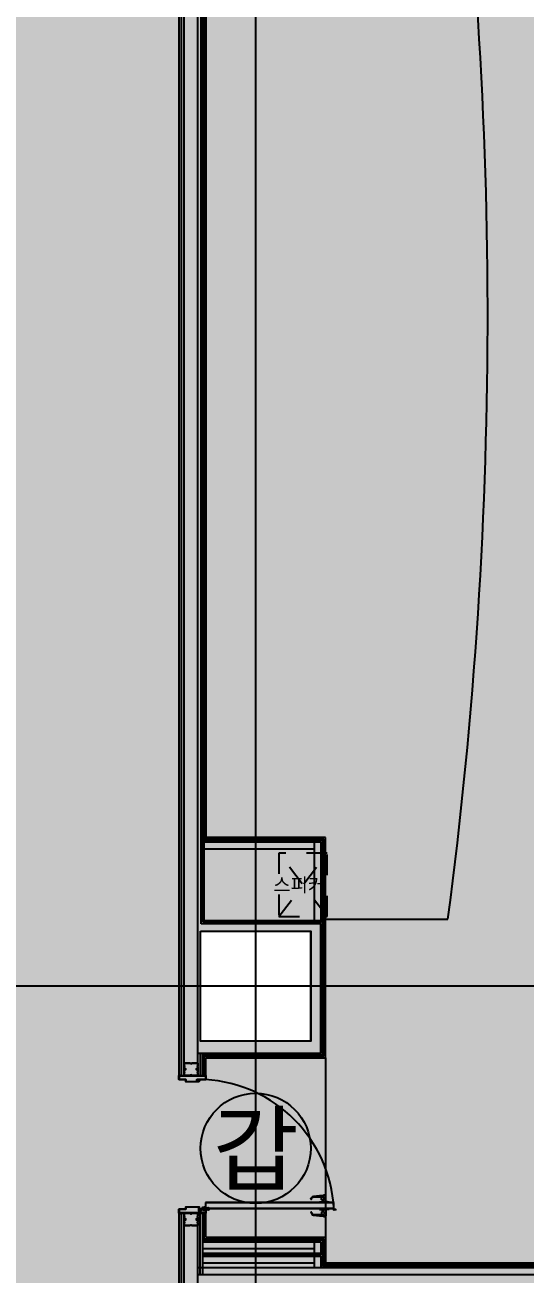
# Model space of a CAD drawing. Header units: metres. Extents: x 630750 to 860239, y 578133 to 726633.
# Drawn here: x 752827 to 756463, y 657212 to 666292 of the extents above; entities that cross this region are included whole.
import ezdxf
from ezdxf.enums import TextEntityAlignment as Align

# ---------------------------------------------------------------- set-up
doc = ezdxf.new("R2010")
doc.units = ezdxf.units.M
doc.header["$LTSCALE"] = 300
for name, pattern in [('3$0$업무시설_xr-base$0$CONTINOUS', [0]), ('HIDDEN', [2, 1, -1]), ('업무시설_xr-base$0$CONTINOUS', [0])]:
    doc.linetypes.add(name, pattern=pattern)
for name, color, linetype in [('5_LOCK', 6, 'Continuous'), ('6_HAT', 5, 'Continuous'), ('8_SECTION', 1, 'Continuous'), ('A-CEN-1', 1, 'Continuous'), ('A-CON', 2, 'Continuous'), ('A-WALL-CONC', 2, 'Continuous'), ('KUK-DOOR', 4, 'Continuous'), ('KUK-DOOR-FRAME', 4, 'Continuous'), ('KUK-DRYWALL', 4, 'Continuous'), ('KUK-F-LEVEL', 4, 'Continuous'), ('kuk-finish', 43, 'Continuous'), ('KUK-WALL-DRYWALL', 4, 'Continuous'), ('KUK-WALL-FIN 1', 30, 'Continuous'), ('KUK-WINDOW', 4, 'Continuous'), ('KUK-석고보드', 201, 'Continuous'), ('Text-갑', 7, 'Continuous')]:
    doc.layers.add(name, color=color, linetype=linetype)
doc.styles.add('TEXT(돋음)', font='')
doc.styles.add('맑은고딕', font='')
doc.styles.get('TEXT(돋음)').set_extended_font_data('Dotum')
doc.styles.get('맑은고딕').set_extended_font_data('Malgun Gothic')

# ---------------------------------------------------------------- blocks, each defined once
blk = doc.blocks.new('*X29')
at = {"color": 0}
for p, q in [((-18, 1.7), (-17.3, 2.4)), ((-17.5, 0.4), (-18, 0.9)), ((-18, 0.3), (-17.5, 0.8)), ((-17.5, 1.7), (-17.9, 2.1)), ((-17.1, 2.7), (-17.5, 3.1)), ((-16.6, 3.6), (-17, 3.9)), ((-16, 4.3), (-16.4, 4.6)), ((-15.2, 4.8), (-15.6, 5.2)), ((-14.3, 5.2), (-14.7, 5.6)), ((-14.5, 5.1), (-13.8, 5.8)), ((-13.1, 5.4), (-13.6, 5.9)), ((-12.9, 5.4), (-12.4, 5.9)), ((-11.5, 5.1), (-12.2, 5.8)), ((-11.8, 5.2), (-11.4, 5.6)), ((-10.8, 4.8), (-10.4, 5.2)), ((-10, 4.3), (-9.7, 4.6)), ((-9.5, 3.4), (-9, 3.9)), ((-9, 2.7), (-9.5, 3.2)), ((-9.5, 2.1), (-9, 2.6)), ((-9, 1.3), (-9.5, 1.8)), ((-9.5, 0.7), (-9, 1.2)), ((-9, 0), (-9.5, 0.5)), ((-7.9, 2.9), (-8.9, 3.9)), ((-8.7, 2.9), (-7.1, 4.4)), ((-7.3, 5), (-8, 5.7)), ((-8, 4.9), (-7.4, 5.5)), ((-6.5, 2.9), (-8, 4.4)), ((-7.3, 2.9), (-6.3, 3.9)), ((-5.2, 2.9), (-6.2, 3.9)), ((-6, 2.9), (-5, 3.9)), ((-3.9, 2.9), (-4.9, 3.9)), ((-4.6, 2.9), (-3.1, 4.4)), ((-3.3, 5), (-4, 5.7)), ((-4, 4.9), (-3.4, 5.5)), ((-2.5, 2.9), (-4, 4.4)), ((-3.3, 2.9), (-2.3, 3.9)), ((-1.2, 2.9), (-2.2, 3.9)), ((-1.9, 2.9), (-0.2, 4.7)), ((-1, 5.2), (-0.5, 5.7)), ((-0.2, 4.6), (-1, 5.4)), ((0, 3.1), (-1, 4.1)), ((-1, 2.5), (0, 3.5)), ((0, 1.7), (-1, 2.7)), ((-1, 1.2), (0, 2.2)), ((0, 0.4), (-1, 1.4)), ((-1, -0.2), (0, 0.8)), ((0, -1), (-1, 0)), ((-17.5, -0.9), (-18, -0.4)), ((-18, -1), (-17.5, -0.6)), ((-17.8, -2.2), (-17.4, -1.8)), ((-17, -2.9), (-17.8, -2)), ((-17.4, -3.1), (-17, -2.7)), ((-16.8, -3.9), (-16.5, -3.6)), ((-16.2, -4.6), (-15.8, -4.2)), ((-15.3, -5.1), (-15, -4.7)), ((-14.3, -5.5), (-15.2, -4.6)), ((-14.4, -5.5), (-14, -5.1)), ((-13.3, -5.7), (-12.8, -5.2)), ((-12.7, -5.7), (-13.2, -5.2)), ((-11.6, -5.5), (-12, -5.1)), ((-11.8, -5.6), (-11, -4.8)), ((-10.6, -5.2), (-11, -4.8)), ((-9.8, -4.6), (-10.1, -4.3)), ((-9.5, -0.6), (-9, -0.1)), ((-9, -1.4), (-9.5, -0.9)), ((-9.5, -2), (-9, -1.5)), ((-9, -2.7), (-9.5, -2.2)), ((-9.5, -3.3), (-9, -2.8)), ((-9.1, -4), (-9.5, -3.6)), ((-7.2, -4.6), (-8.8, -2.9)), ((-8.7, -3.9), (-7.7, -2.9)), ((-8, -4.5), (-6.4, -2.9)), ((-7.4, -5.6), (-8, -5.1)), ((-8, -5.8), (-7.3, -5.2)), ((-6.5, -3.9), (-7.5, -2.9)), ((-5.1, -3.9), (-6.1, -2.9)), ((-6.1, -3.9), (-5.1, -2.9)), ((-3.2, -4.5), (-4.8, -2.9)), ((-4.7, -3.9), (-3.7, -2.9)), ((-4, -4.5), (-2.4, -2.9)), ((-3.4, -5.6), (-4, -5)), ((-4, -5.9), (-3.3, -5.2)), ((-2.4, -3.9), (-3.4, -2.9)), ((-1.1, -3.9), (-2.1, -2.9)), ((-2, -3.9), (-1, -2.9)), ((-1, -1.5), (0, -0.5)), ((0, -2.3), (-1, -1.3)), ((-1, -2.9), (0, -1.9)), ((0, -3.6), (-1, -2.6)), ((-1, -4.2), (0, -3.2)), ((-0.2, -4.8), (-1, -4)), ((-1, -5.6), (-0.2, -4.8)), ((-0.5, -5.9), (-1, -5.3))]:
    blk.add_line(p, q, dxfattribs=at)
blk = doc.blocks.new('박킹A')
at = {"layer": '5_LOCK'}
for p, q in [((-18, -0.7), (-18, 1.1)), ((-17.5, -0.1), (-17.5, 1.1)), ((-9.5, -3.7), (-9.5, 3.7)), ((-8, 3.9), (-9, 3.9)), ((-9, -2.9), (-9, 2.9)), ((-1, 2.9), (-9, 2.9)), ((-8, 5.9), (-7.5, 5.9)), ((-8, 3.9), (-8, 5.9)), ((-7, 3.9), (-7.5, 5.9)), ((-4, 3.9), (-7, 3.9)), ((-4, 5.9), (-3.5, 5.9)), ((-4, 3.9), (-4, 5.9)), ((-3, 3.9), (-3.5, 5.9)), ((-1, 3.9), (-3, 3.9)), ((-1, 5.9), (-0.5, 5.9)), ((-1, 3.9), (-1, 5.9)), ((-1, 3.9), (-1, 5.9)), ((-1, -2.9), (-1, 2.9)), ((0, 3.9), (-0.5, 5.9)), ((0, -3.9), (0, 3.9)), ((-9, -2.9), (-1, -2.9)), ((-9, -3.9), (-8, -3.9)), ((-8, -5.9), (-8, -3.9)), ((-8, -5.9), (-7.5, -5.9)), ((-7.5, -5.9), (-7, -3.9)), ((-7, -3.9), (-4, -3.9)), ((-4, -5.9), (-4, -3.9)), ((-4, -5.9), (-3.5, -5.9)), ((-3.5, -5.9), (-3, -3.9)), ((-3, -3.9), (-1, -3.9)), ((-1, -5.9), (-1, -3.9)), ((-1, -5.9), (-1, -3.9)), ((-1, -5.9), (-0.5, -5.9)), ((0, -3.9), (-0.5, -5.9))]:
    blk.add_line(p, q, dxfattribs=at)
for centre, radius, start, end in [((-13, 0.9), 5.02, 36.95914, 177.57336), ((-13, 0.9), 4.52, 39.03007, 177.15538), ((-12.9, -0.6), 5.11, 180.85463, 320.03831), ((-12.9, -0.6), 4.63, 173.90459, 317.50859)]:
    blk.add_arc(centre, radius, start, end, dxfattribs=at)
at = {"layer": '6_HAT', "linetype": 'Continuous'}
blk.add_blockref('*X29', (0, 0), dxfattribs=at)
blk = doc.blocks.new('볼트')
at = {"layer": '8_SECTION', "color": 0}
for p, q in [((-26, 0), (-24, 2)), ((-26, 0), (-18, 0)), ((-25, 17), (-19, 18)), ((-25, 17), (-24, 18)), ((-25, 16), (-19, 17)), ((-25, 17), (-24, 17)), ((-25, 15), (-19, 16)), ((-25, 16), (-24, 16)), ((-25, 16), (-24, 16)), ((-25, 15), (-24, 15)), ((-25, 15), (-24, 15)), ((-25, 14), (-19, 14)), ((-25, 14), (-24, 13)), ((-25, 14), (-24, 14)), ((-25, 12), (-19, 13)), ((-25, 12), (-24, 13)), ((-25, 11), (-19, 12)), ((-25, 11), (-24, 12)), ((-25, 12), (-24, 12)), ((-25, 10), (-19, 11)), ((-25, 11), (-24, 11)), ((-25, 9), (-19, 10)), ((-25, 10), (-24, 10)), ((-25, 10), (-24, 10)), ((-25, 9), (-24, 9)), ((-25, 9), (-24, 9)), ((-25, 8), (-19, 8)), ((-25, 8), (-24, 8)), ((-25, 8), (-24, 7)), ((-25, 6), (-19, 7)), ((-25, 6), (-24, 7)), ((-25, 5), (-19, 6)), ((-25, 5), (-24, 6)), ((-25, 6), (-24, 6)), ((-25, 4), (-19, 5)), ((-25, 5), (-24, 5)), ((-25, 3), (-19, 4)), ((-25, 4), (-24, 4)), ((-25, 4), (-24, 4)), ((-25, 3), (-24, 3)), ((-25, 3), (-24, 3)), ((-23, 20), (-24, 19)), ((-24, 19), (-24, 2)), ((-24, 18), (-20, 18)), ((-20, 18), (-24, 17)), ((-24, 16), (-20, 17)), ((-24, 15), (-20, 16)), ((-20, 16), (-24, 16)), ((-24, 14), (-20, 15)), ((-20, 15), (-24, 15)), ((-24, 13), (-20, 14)), ((-20, 14), (-24, 13)), ((-20, 13), (-24, 12)), ((-20, 12), (-24, 11)), ((-24, 12), (-20, 12)), ((-24, 10), (-20, 11)), ((-24, 9), (-20, 10)), ((-20, 10), (-24, 10)), ((-24, 8), (-20, 9)), ((-20, 9), (-24, 9)), ((-20, 8), (-24, 7)), ((-24, 7), (-20, 8)), ((-20, 7), (-24, 6)), ((-20, 6), (-24, 5)), ((-24, 6), (-20, 6)), ((-24, 4), (-20, 5)), ((-24, 3), (-20, 4)), ((-20, 4), (-24, 4)), ((-20, 3), (-24, 3)), ((-24, 2), (-20, 2)), ((-23, 20), (-21, 20)), ((-21, 20), (-20, 19)), ((-20, 19), (-20, 2)), ((-19, 18), (-20, 18)), ((-20, 18), (-19, 18)), ((-19, 17), (-20, 16)), ((-20, 17), (-19, 17)), ((-19, 16), (-20, 15)), ((-20, 16), (-19, 16)), ((-20, 15), (-19, 14)), ((-20, 14), (-19, 13)), ((-19, 14), (-20, 14)), ((-19, 13), (-20, 13)), ((-20, 12), (-19, 12)), ((-19, 12), (-20, 12)), ((-20, 11), (-19, 11)), ((-19, 11), (-20, 10)), ((-20, 10), (-19, 10)), ((-19, 10), (-20, 9)), ((-20, 9), (-19, 8)), ((-20, 8), (-19, 7)), ((-19, 8), (-20, 8)), ((-19, 7), (-20, 7)), ((-20, 6), (-19, 6)), ((-19, 6), (-20, 6)), ((-20, 5), (-19, 5)), ((-19, 5), (-20, 4)), ((-20, 4), (-19, 4)), ((-19, 4), (-20, 3)), ((-18, 0), (-20, 2)), ((-13, 0), (-11, 2)), ((-13, 0), (-5, 0)), ((-12, 17), (-6, 18)), ((-12, 17), (-11, 18)), ((-12, 16), (-6, 17)), ((-12, 17), (-11, 17)), ((-12, 15), (-6, 16)), ((-12, 16), (-11, 16)), ((-12, 16), (-11, 16)), ((-12, 15), (-11, 15)), ((-12, 15), (-11, 15)), ((-12, 14), (-6, 14)), ((-12, 14), (-11, 14)), ((-12, 14), (-11, 13)), ((-12, 12), (-6, 13)), ((-12, 12), (-11, 13)), ((-12, 11), (-6, 12)), ((-12, 12), (-11, 12)), ((-12, 11), (-11, 12)), ((-12, 10), (-6, 11)), ((-12, 11), (-11, 11)), ((-12, 9), (-6, 10)), ((-12, 10), (-11, 10)), ((-12, 10), (-11, 10)), ((-12, 9), (-11, 9)), ((-12, 9), (-11, 9)), ((-12, 8), (-6, 8)), ((-12, 8), (-11, 8)), ((-12, 8), (-11, 7)), ((-12, 6), (-6, 7)), ((-12, 6), (-11, 7)), ((-12, 5), (-6, 6)), ((-12, 6), (-11, 6)), ((-12, 5), (-11, 6)), ((-12, 4), (-6, 5)), ((-12, 5), (-11, 5)), ((-12, 3), (-6, 4)), ((-12, 4), (-11, 4)), ((-12, 4), (-11, 4)), ((-12, 3), (-11, 3)), ((-12, 3), (-11, 3)), ((-10, 20), (-11, 19)), ((-11, 19), (-11, 2)), ((-7, 18), (-11, 17)), ((-11, 18), (-7, 18)), ((-11, 16), (-7, 17)), ((-7, 16), (-11, 16)), ((-11, 15), (-7, 16)), ((-7, 15), (-11, 15)), ((-11, 14), (-7, 15)), ((-7, 14), (-11, 13)), ((-11, 13), (-7, 14)), ((-7, 13), (-11, 12)), ((-11, 12), (-7, 12)), ((-7, 12), (-11, 11)), ((-11, 10), (-7, 11)), ((-7, 10), (-11, 10)), ((-11, 9), (-7, 10)), ((-7, 9), (-11, 9)), ((-11, 8), (-7, 9)), ((-7, 8), (-11, 7)), ((-11, 7), (-7, 8)), ((-7, 7), (-11, 6)), ((-11, 6), (-7, 6)), ((-7, 6), (-11, 5)), ((-11, 4), (-7, 5)), ((-7, 4), (-11, 4)), ((-11, 3), (-7, 4)), ((-7, 3), (-11, 3)), ((-11, 2), (-7, 2)), ((-10, 20), (-8, 20)), ((-8, 20), (-7, 19)), ((-7, 19), (-7, 2)), ((-7, 18), (-6, 18)), ((-6, 18), (-7, 18)), ((-7, 17), (-6, 17)), ((-6, 17), (-7, 16)), ((-7, 16), (-6, 16)), ((-6, 16), (-7, 15)), ((-7, 15), (-6, 14)), ((-6, 14), (-7, 14)), ((-7, 14), (-6, 13)), ((-6, 13), (-7, 13)), ((-6, 12), (-7, 12)), ((-7, 12), (-6, 12)), ((-6, 11), (-7, 10)), ((-7, 11), (-6, 11)), ((-6, 10), (-7, 9)), ((-7, 10), (-6, 10)), ((-7, 9), (-6, 8)), ((-7, 8), (-6, 7)), ((-6, 8), (-7, 8)), ((-6, 7), (-7, 7)), ((-6, 6), (-7, 6)), ((-7, 6), (-6, 6)), ((-6, 5), (-7, 4)), ((-7, 5), (-6, 5)), ((-7, 4), (-6, 4)), ((-6, 4), (-7, 3)), ((-5, 0), (-7, 2))]:
    blk.add_line(p, q, dxfattribs=at)
for points in [[(-22, 1), (-22, 1), (-22, 0), (-22, 0)], [(-9, 1), (-9, 1), (-9, 0), (-9, 0)]]:
    blk.add_lwpolyline(points, close=True, dxfattribs=at)
blk = doc.blocks.new('손잡이')
for p, q in [((-10.5, -13), (-10.5, 30.3)), ((-5, 35.4), (-5, 30.4)), ((0, 0), (0, 19.4)), ((0, 0), (20.2, 0)), ((5, 35.4), (5, 30.4)), ((13.5, -13), (13.5, 0)), ((20.2, 0), (20.2, 20.1)), ((-35, -17), (-10.5, -12.7)), ((-35, -21.3), (-35, -17)), ((-35, -17), (35, -17)), ((35, -17), (12, -13)), ((35, -21.3), (35, -17))]:
    blk.add_line(p, q)
at = {"color": 0}
blk.add_line((-10.5, -13), (13.5, -13), dxfattribs=at)
for centre, radius, start, end in [((0.3, -575), 605.4, 82.48286, 91.02365), ((0.3, -575), 610.4, 89.56311, 90.50174), ((49.2, -1273), 1293.4, 88.71476, 92.18133), ((70.5, -3.2), 24.5, 13.70966, 71.53452), ((69.5, -1), 28, 7.40148, 69.06878), ((95.8, 3), 1.54, 193.97875, 347.63047)]:
    blk.add_arc(centre, radius, start, end, dxfattribs=at)
blk = doc.blocks.new('방화도어')
at = {"layer": 'KUK-DOOR'}
for p, q in [((-321580.8, 230413.9, 0), (-321580.8, 230413.3, 0)), ((-321579.6, 230413.7, 0), (-321579.6, 230413.5, 0)), ((-321578.8, 230415.9, 0), (-321566, 230415.9, 0)), ((-321578.8, 230411.3, 0), (-321570.8, 230411.3, 0)), ((-321578.6, 230414.7, 0), (-321566.7, 230414.7, 0)), ((-321578.6, 230414.2, 0), (-321578.6, 230413, 0)), ((-321578.6, 230414.2, 0), (-321567.6, 230414.2, 0)), ((-321578.6, 230413, 0), (-321567.8, 230413, 0)), ((-321578.6, 230412.5, 0), (-321570.8, 230412.5, 0)), ((-321570.8, 230412.5, 0), (-321570.8, 230411.3, 0)), ((-321565.8, 230411, 0), (-321565.8, 230362.3, 0)), ((-321565.8, 230362.3, 0), (-320631.8, 230362.3, 0)), ((-321560.4, 230406.1, 0), (-321565, 230413.7, 0)), ((-321564.6, 230411.2, 0), (-321564.6, 230363.5, 0)), ((-321564.6, 230363.5, 0), (-320633, 230363.5, 0)), ((-321559.7, 230407.3, 0), (-321564.3, 230414.9, 0)), ((-321560.4, 230406.1, 0), (-320633, 230406.1, 0)), ((-321559.7, 230407.3, 0), (-320631.8, 230407.3, 0)), ((-320633, 230363.5, 0), (-320633, 230406.1, 0)), ((-320631.8, 230362.3, 0), (-320631.8, 230407.3, 0))]:
    blk.add_line(p, q, dxfattribs=at)
at = {"layer": 'KUK-DOOR', "color": 1, "extrusion": (0, 1.80681e-09, 1), "const_width": 2, "elevation": 0}
blk.add_lwpolyline([(-321485.2, 230454.5, -1), (-321483.2, 230454.5, -1)], format="xyb", close=True, dxfattribs=at)
at = {"layer": 'KUK-DOOR'}
for centre, radius, start, end in [((-321578.8, 230413.9, 0), 2, 90, 180), ((-321578.8, 230413.3, 0), 2, 180, 270), ((-321578.6, 230413.7, 0), 1, 90, 180), ((-321578.6, 230413.5, 0), 1, 180, 270), ((-321567.8, 230411, 0), 2, 0, 90), ((-321567.6, 230411.2, 0), 3, 0, 90), ((-321566.7, 230412.7, 0), 2, 30.7385, 90), ((-321566, 230413.9, 0), 2, 30.7385, 90)]:
    blk.add_arc(centre, radius, start, end, dxfattribs=at)
at = {"layer": 'KUK-DOOR', "color": 8, "linetype": 'HIDDEN', "ltscale": 0.5, "extrusion": (0, 1.80681e-09, 1)}
blk.add_blockref('손잡이', (-321496, 230428.6, 0), dxfattribs=at)
at = {"layer": 'KUK-DOOR', "color": 8, "linetype": 'HIDDEN', "ltscale": 0.5, "extrusion": (0, 1.80681e-09, 1), "xscale": -1, "rotation": 180}
blk.add_blockref('손잡이', (-321496, 230341, 0), dxfattribs=at)
blk = doc.blocks.new('con1')
at = {"layer": 'A-WALL-CONC', "linetype": '업무시설_xr-base$0$CONTINOUS'}
h = blk.add_hatch(color=253, dxfattribs=at)
h.dxf.hatch_style = 1
h.paths.add_polyline_path([(-302595.9, -253222.2), (-301895.9, -253222.2), (-301895.9, -253922.2), (-302595.9, -253922.2)])
h.paths.add_polyline_path([(-384245.9, -253222.2), (-383545.9, -253222.2), (-383545.9, -253922.2), (-384245.9, -253922.2)])
h.paths.add_polyline_path([(-335095.9, -253172.2), (-334295.9, -253172.2), (-334295.9, -253972.2), (-335095.9, -253972.2)])
h.paths.add_polyline_path([(-354895.9, -253172.2), (-354095.9, -253172.2), (-354095.9, -253972.2), (-354895.9, -253972.2)])
h.paths.add_polyline_path([(-374695.9, -253172.2), (-373895.9, -253172.2), (-373895.9, -253972.2), (-374695.9, -253972.2)])
h.paths.add_polyline_path([(-325195.9, -253172.2), (-324395.9, -253172.2), (-324395.9, -253972.2), (-325195.9, -253972.2)])
h.paths.add_polyline_path([(-364745.9, -253222.2), (-364045.9, -253222.2), (-364045.9, -253922.2), (-364745.9, -253922.2)])
h.paths.add_polyline_path([(-344945.9, -253222.2), (-344245.9, -253222.2), (-344245.9, -253922.2), (-344945.9, -253922.2)])
h.paths.add_polyline_path([(-310045.9, -253222.2), (-309345.9, -253222.2), (-309345.9, -253922.2), (-310045.9, -253922.2)])
h.paths.add_polyline_path([(-318595.9, -253172.2), (-317795.9, -253172.2), (-317795.9, -253972.2), (-318595.9, -253972.2)])
h.paths.add_polyline_path([(-384245.9, -310859.9), (-383445.9, -310859.9), (-383445.9, -311659.9), (-384245.9, -311659.9)])
h.paths.add_polyline_path([(-384245.9, -305472.2), (-383445.9, -305472.2), (-383445.9, -306272.2), (-384245.9, -306272.2)])
h.paths.add_polyline_path([(-384245.9, -295572.2), (-383445.9, -295572.2), (-383445.9, -296372.2), (-384245.9, -296372.2)])
h.paths.add_polyline_path([(-384195.9, -276472.2), (-383595.9, -276472.2), (-383595.9, -275872.2), (-384195.9, -275872.2)])
h.paths.add_polyline_path([(-384245.9, -285672.2), (-383445.9, -285672.2), (-383445.9, -286472.2), (-384245.9, -286472.2)])
h.paths.add_polyline_path([(-384295.9, -269172.2), (-383495.9, -269172.2), (-383495.9, -269972.2), (-384295.9, -269972.2)])
h.paths.add_polyline_path([(-384295.9, -260672.2), (-383495.9, -260672.2), (-383495.9, -261472.2), (-384295.9, -261472.2)])
h.paths.add_polyline_path([(-376995.9, -285572.2), (-376195.9, -285572.2), (-376195.9, -286372.2), (-376995.9, -286372.2)], flags=17)
h.paths.add_polyline_path([(-374695.9, -276572.2), (-373895.9, -276572.2), (-373895.9, -275772.2), (-374695.9, -275772.2)], flags=17)
h.paths.add_polyline_path([(-364695.9, -285772.2), (-364095.9, -285772.2), (-364095.9, -286372.2), (-364695.9, -286372.2)], flags=17)
h.paths.add_polyline_path([(-364795.9, -275772.2), (-363995.9, -275772.2), (-363995.9, -276572.2), (-364795.9, -276572.2)], flags=17)
edge = h.paths.add_edge_path(flags=16)
edge.add_arc((-376495.9, -295972.2), 450, 0, 360)
edge = h.paths.add_edge_path(flags=16)
edge.add_arc((-354495.9, -302572.2), 450, 0, 360)
edge = h.paths.add_edge_path(flags=16)
edge.add_arc((-364395.9, -295972.2), 350, 0, 360)
edge = h.paths.add_edge_path(flags=16)
edge.add_arc((-354495.9, -295972.2), 450, 0, 360)
edge = h.paths.add_edge_path(flags=16)
edge.add_arc((-344595.9, -302572.2), 350, 0, 360)
edge = h.paths.add_edge_path(flags=16)
edge.add_arc((-344595.9, -295972.2), 350, 0, 360)
edge = h.paths.add_edge_path(flags=16)
edge.add_arc((-364395.9, -302572.2), 350, 0, 360)
h.paths.add_polyline_path([(-375978.1, -305715.7), (-376743.7, -305483.5), (-376976, -306249), (-376210.4, -306481.3)], flags=17)
h.paths.add_polyline_path([(-378097.8, -312701.2), (-378863.4, -312468.9), (-379095.6, -313234.5), (-378330.1, -313466.8)], flags=16)
h.paths.add_polyline_path([(-354767.9, -312099.6), (-355533.5, -311867.3), (-355765.8, -312632.8), (-355000.2, -312865.1)], flags=17)
h.paths.add_polyline_path([(-347591.1, -314277.3), (-348356.6, -314045), (-348588.9, -314810.6), (-347823.4, -315042.9)], flags=17)
h.paths.add_polyline_path([(-349725.3, -321310.6), (-350490.8, -321078.3), (-350723.1, -321843.9), (-349957.6, -322076.2)], flags=17)
h.paths.add_polyline_path([(-359198.7, -318436), (-359964.3, -318203.7), (-360196.6, -318969.2), (-359431, -319201.5)], flags=17)
edge = h.paths.add_edge_path(flags=16)
edge.add_arc((-324745.9, -312472.2), 450, 0, 360)
h.paths.add_polyline_path([(-318595.9, -311972.2), (-317795.9, -311972.2), (-317795.9, -312972.2), (-318595.9, -312972.2)], flags=17)
edge = h.paths.add_edge_path(flags=16)
edge.add_arc((-335145.9, -312472.2), 350, 0, 360)
edge = h.paths.add_edge_path(flags=16)
edge.add_arc((-338616.5, -317418.6), 450, 0, 360)
h.paths.add_polyline_path([(-340251.8, -324185.3), (-341017.4, -323953), (-341249.7, -324718.5), (-340484.1, -324950.8)], flags=17)
edge = h.paths.add_edge_path(flags=17)
edge.add_arc((-324745.9, -319072.2), 450, 0, 360)
h.paths.add_polyline_path([(-318695.9, -318672.2), (-317695.9, -318672.2), (-317695.9, -319472.2), (-318695.9, -319472.2)], flags=17)
h.paths.add_polyline_path([(-310095.9, -327072.2), (-309295.9, -327072.2), (-309295.9, -327872.2), (-310095.9, -327872.2)])
h.paths.add_polyline_path([(-316095.9, -322372.2), (-316095.9, -325422.2), (-311307.7, -325422.2), (-311307.7, -325222.2), (-315895.9, -325222.2), (-315895.9, -322572.2), (-309695.9, -322572.2), (-309695.9, -325222.2), (-310307.7, -325222.2), (-310307.7, -325422.2), (-309495.9, -325422.2), (-309495.9, -322372.2)], flags=17)
edge = h.paths.add_edge_path(flags=17)
edge.add_arc((-324795.9, -327472.2), 400, 0, 360)
edge = h.paths.add_edge_path(flags=17)
edge.add_arc((-318195.9, -329272.2), 450, 0, 360)
h.paths.add_polyline_path([(-310095.9, -331472.2), (-309295.9, -331472.2), (-309295.9, -332272.2), (-310095.9, -332272.2)])
edge = h.paths.add_edge_path(flags=16)
edge.add_arc((-334695.9, -302572.2), 350, 0, 360)
edge = h.paths.add_edge_path(flags=17)
edge.add_arc((-334695.9, -286072.2), 350, 0, 360)
edge = h.paths.add_edge_path(flags=16)
edge.add_arc((-334695.9, -295972.2), 350, 0, 360)
edge = h.paths.add_edge_path(flags=17)
edge.add_arc((-344595.9, -286072.2), 450, 0, 360)
h.paths.add_polyline_path([(-318595.9, -295472.2), (-317795.9, -295472.2), (-317795.9, -296472.2), (-318595.9, -296472.2)], flags=17)
h.paths.add_polyline_path([(-318595.9, -302072.2), (-317795.9, -302072.2), (-317795.9, -303072.2), (-318595.9, -303072.2)], flags=17)
edge = h.paths.add_edge_path(flags=16)
edge.add_arc((-324795.9, -302572.2), 450, 0, 360)
edge = h.paths.add_edge_path(flags=16)
edge.add_arc((-324795.9, -295972.2), 450, 0, 360)
edge = h.paths.add_edge_path(flags=17)
edge.add_arc((-324795.9, -286072.2), 450, 0, 360)
edge = h.paths.add_edge_path(flags=17)
edge.add_arc((-334695.9, -276172.2), 450, 0, 360)
edge = h.paths.add_edge_path(flags=17)
edge.add_arc((-344595.9, -276172.2), 450, 0, 360)
h.paths.add_polyline_path([(-318595.9, -275772.2), (-317795.9, -275772.2), (-317795.9, -276572.2), (-318595.9, -276572.2)], flags=17)
h.paths.add_polyline_path([(-318595.9, -285672.2), (-317795.9, -285672.2), (-317795.9, -286472.2), (-318595.9, -286472.2)], flags=17)
edge = h.paths.add_edge_path(flags=17)
edge.add_arc((-324795.9, -276172.2), 450, 0, 360)
h.paths.add_polyline_path([(-364795.9, -260672.2), (-363995.9, -260672.2), (-363995.9, -261472.2), (-364795.9, -261472.2)])
h.paths.add_polyline_path([(-364795.9, -269172.2), (-363995.9, -269172.2), (-363995.9, -269972.2), (-364795.9, -269972.2)], flags=17)
h.paths.add_polyline_path([(-325195.9, -269172.2), (-324395.9, -269172.2), (-324395.9, -269972.2), (-325195.9, -269972.2)], flags=17)
h.paths.add_polyline_path([(-310845.9, -260722.2), (-310045.9, -260722.2), (-310045.9, -261522.2), (-310845.9, -261522.2)], flags=17)
h.paths.add_polyline_path([(-325195.9, -260672.2), (-324395.9, -260672.2), (-324395.9, -261472.2), (-325195.9, -261472.2)])
h.paths.add_polyline_path([(-335095.9, -260672.2), (-334295.9, -260672.2), (-334295.9, -261472.2), (-335095.9, -261472.2)])
h.paths.add_polyline_path([(-344995.9, -260672.2), (-344195.9, -260672.2), (-344195.9, -261472.2), (-344995.9, -261472.2)])
h.paths.add_polyline_path([(-354895.9, -260672.2), (-354095.9, -260672.2), (-354095.9, -261472.2), (-354895.9, -261472.2)])
h.paths.add_polyline_path([(-354895.9, -269172.2), (-354095.9, -269172.2), (-354095.9, -269972.2), (-354895.9, -269972.2)], flags=17)
h.paths.add_polyline_path([(-344995.9, -269172.2), (-344195.9, -269172.2), (-344195.9, -269972.2), (-344995.9, -269972.2)], flags=17)
h.paths.add_polyline_path([(-335095.9, -269172.2), (-334295.9, -269172.2), (-334295.9, -269972.2), (-335095.9, -269972.2)], flags=17)
h.paths.add_polyline_path([(-310145.9, -275772.2), (-309345.9, -275772.2), (-309345.9, -276572.2), (-310145.9, -276572.2)])
h.paths.add_polyline_path([(-310145.9, -269172.2), (-309345.9, -269172.2), (-309345.9, -269972.2), (-310145.9, -269972.2)])
h.paths.add_polyline_path([(-309945.9, -312172.2), (-309345.9, -312172.2), (-309345.9, -312772.2), (-309945.9, -312772.2)], flags=17)
h.paths.add_polyline_path([(-309945.9, -302272.2), (-309345.9, -302272.2), (-309345.9, -302872.2), (-309945.9, -302872.2)], flags=17)
h.paths.add_polyline_path([(-310145.9, -295572.2), (-309345.9, -295572.2), (-309345.9, -296372.2), (-310145.9, -296372.2)])
h.paths.add_polyline_path([(-310145.9, -285672.2), (-309345.9, -285672.2), (-309345.9, -286472.2), (-310145.9, -286472.2)])
h.paths.add_polyline_path([(-366406.6, -311179.9), (-366585, -311089.4), (-367172.8, -312248.9), (-366994.4, -312339.4)], flags=16)
h.paths.add_polyline_path([(-367582.3, -313498.9), (-367760.7, -313408.4), (-368303.3, -314478.7), (-368124.9, -314569.2)], flags=16)
h.paths.add_polyline_path([(-374501.4, -323406.8), (-375266.9, -323174.5), (-375499.2, -323940), (-374733.7, -324172.3)], flags=17)
h.paths.add_polyline_path([(-380817, -321490.3), (-381582.5, -321258), (-381814.8, -322023.6), (-381049.3, -322255.9)])
h.paths.add_polyline_path([(-319504.7, -329605.3), (-319562.8, -329796.7), (-318586.8, -330092.9), (-318528.7, -329901.5)], flags=17)
h.paths.add_polyline_path([(-317399.5, -330244.1), (-317457.6, -330435.5), (-316481.5, -330731.7), (-316423.5, -330540.3)], flags=17)
h.paths.add_polyline_path([(-315294.3, -330882.9), (-315352.4, -331074.3), (-314376.3, -331370.5), (-314318.3, -331179.1)], flags=17)
h.paths.add_polyline_path([(-313189.1, -331521.7), (-313247.2, -331713.1), (-312271.1, -332009.3), (-312213, -331817.9)], flags=17)
h.paths.add_polyline_path([(-311083.9, -332160.5), (-311142, -332351.9), (-310165.9, -332648.1), (-310107.8, -332456.7)], flags=17)
h.paths.add_polyline_path([(-308978.7, -332799.4), (-309036.7, -332990.7), (-308060.7, -333286.9), (-308002.6, -333095.5)])
h.paths.add_polyline_path([(-306873.5, -333438.2), (-306931.5, -333629.5), (-305955.5, -333925.7), (-305897.4, -333734.3)])
h.paths.add_polyline_path([(-321610, -328966.5), (-321668, -329157.9), (-320692, -329454.1), (-320633.9, -329262.7)], flags=17)
h.paths.add_polyline_path([(-304768.2, -334077), (-304826.3, -334268.4), (-303850.3, -334564.5), (-303792.2, -334373.1)])
h.paths.add_polyline_path([(-366379.8, -308837.3), (-366525.2, -309124), (-365780.1, -309501.8), (-365997.1, -309929.9), (-365818.7, -310020.4), (-365281.9, -308961.4), (-368992.7, -307835.4), (-369050.7, -308026.8), (-368955, -308055.9), (-369303.5, -309204.2), (-369399.2, -309175.1), (-369457.2, -309366.5), (-369361.5, -309395.5), (-371190.9, -315424.1), (-373726.7, -314654.6), (-371897.4, -308626.1), (-370414.2, -309076.1), (-370356.1, -308884.7), (-371839.3, -308434.7), (-371490.9, -307286.4), (-370007.6, -307736.5), (-369949.6, -307545.1), (-371624.2, -307036.9), (-373976.1, -314787.9), (-369001.2, -316297.6), (-368712.8, -315728.7), (-368891.1, -315638.2), (-369103.7, -316057.4), (-370999.5, -315482.2), (-368763.6, -308113.9)], flags=17)
edge = h.paths.add_edge_path()
edge.add_line((-317995.9, -269122.2), (-318195.9, -269122.2))
edge.add_line((-318195.9, -266622.2), (-317995.9, -266622.2))
edge.add_line((-318195.9, -265972.2), (-318195.9, -266622.2))
edge.add_line((-318195.9, -269122.2), (-318195.9, -269672.2))
edge.add_line((-317995.9, -269472.2), (-317995.9, -269122.2))
edge.add_line((-317995.9, -266622.2), (-317995.9, -265972.2))
edge.add_line((-317070.9, -260922.2), (-317070.9, -260722.2))
edge.add_line((-317070.9, -260722.2), (-314895.9, -260722.2))
edge.add_line((-314895.9, -260722.2), (-314895.9, -260922.2))
edge.add_line((-314895.9, -260922.2), (-317070.9, -260922.2))
edge.add_line((-318195.9, -265972.2), (-321995.9, -265972.2))
edge.add_line((-321995.9, -265972.2), (-321995.9, -262022.2))
edge.add_line((-321995.9, -262022.2), (-321795.9, -262022.2))
edge.add_line((-321795.9, -262022.2), (-321795.9, -262922.2))
edge.add_line((-321795.9, -262922.2), (-321695.9, -262922.2))
edge.add_line((-321695.9, -262922.2), (-321695.9, -263122.2))
edge.add_line((-321695.9, -263122.2), (-321795.9, -263122.2))
edge.add_line((-321795.9, -263122.2), (-321795.9, -265772.2))
edge.add_line((-321795.9, -265772.2), (-314195.9, -265772.2))
edge.add_line((-314195.9, -265772.2), (-314195.9, -263122.2))
edge.add_line((-314195.9, -263122.2), (-320695.9, -263122.2))
edge.add_line((-320695.9, -263122.2), (-320695.9, -262922.2))
edge.add_line((-320695.9, -262922.2), (-319545.9, -262922.2))
edge.add_line((-319545.9, -262922.2), (-319545.9, -260922.2))
edge.add_line((-319545.9, -260922.2), (-321795.9, -260922.2))
edge.add_line((-321795.9, -260922.2), (-321795.9, -261022.2))
edge.add_line((-321795.9, -261022.2), (-321995.9, -261022.2))
edge.add_line((-321995.9, -261022.2), (-321995.9, -260722.2))
edge.add_line((-321995.9, -260722.2), (-317770.9, -260722.2))
edge.add_line((-317770.9, -260722.2), (-317770.9, -260922.2))
edge.add_line((-317995.9, -269472.2), (-314195.9, -269472.2))
edge.add_line((-314195.9, -269472.2), (-314195.9, -265972.2))
edge.add_line((-314195.9, -265972.2), (-317995.9, -265972.2))
edge.add_line((-317770.9, -260922.2), (-319345.9, -260922.2))
edge.add_line((-319345.9, -260922.2), (-319345.9, -262922.2))
edge.add_line((-319345.9, -262922.2), (-314195.9, -262922.2))
edge.add_line((-314195.9, -262922.2), (-314195.9, -260722.2))
edge.add_line((-314195.9, -260722.2), (-313995.9, -260722.2))
edge.add_line((-313995.9, -260722.2), (-313995.9, -269672.2))
edge.add_line((-313995.9, -269672.2), (-318195.9, -269672.2))
edge.add_line((-309345.9, -286472.2), (-309345.9, -312772.2))
edge.add_line((-309545.9, -302872.2), (-309545.9, -312172.2))
edge.add_line((-309545.9, -296372.2), (-309545.9, -302272.2))
edge.add_line((-309545.9, -286472.2), (-309545.9, -295572.2))
edge.add_line((-375426.6, -323700.8), (-380976.7, -322016.6))
edge.add_line((-334860, -324841.4), (-335146.9, -325786.6))
edge.add_line((-334660.1, -325215.5), (-334859.8, -325873.7))
edge.add_line((-324795.9, -328208.8), (-324795.9, -327872.2))
edge.add_line((-324595.9, -328060.4), (-324595.9, -327818.6))
edge.add_line((-324795.9, -328208.8), (-322797.2, -328815.2))
edge.add_line((-322797.2, -328815.2), (-322739.1, -328623.9))
edge.add_line((-322739.1, -328623.9), (-324595.9, -328060.4))
edge.add_line((-337531.2, -334677.3), (-338201, -334474.1))
edge.add_line((-338201, -334474.1), (-338404.3, -335143.9))
edge.add_line((-338404.3, -335143.9), (-337734.4, -335347.2))
edge.add_line((-337734.4, -335347.2), (-337531.2, -334677.3))
edge = h.paths.add_edge_path()
edge.add_line((-339857.9, -323400.5), (-339799.8, -323209.1))
edge.add_line((-339799.8, -323209.1), (-337930.3, -317052.2))
edge.add_line((-337930.3, -317052.2), (-338217.3, -316965))
edge.add_line((-338217.3, -316965), (-338268.5, -317133.4))
edge.add_arc((-338616.5, -317418.6), 450, -73.11347, 39.33184, ccw=False)
edge.add_line((-338485.8, -317849.2), (-340145, -323313.3))
edge.add_line((-340145, -323313.3), (-339857.9, -323400.5))
at = {"layer": 'A-CON'}
blk.add_lwpolyline([(-318595.9, -285672.2), (-317795.9, -285672.2), (-317795.9, -286472.2), (-318595.9, -286472.2)], close=True, dxfattribs=at)

msp = doc.modelspace()

# ---------------------------------------------------------------- linework, layer by layer
at = {"layer": 'A-CEN-1', "linetype": 'Continuous'}
for p, q in [((754504.4, 708258.8), (754504.4, 599232.8)), ((796986.4, 659310.2), (657202.6, 659310.2))]:
    msp.add_line(p, q, dxfattribs=at)
at = {"layer": 'A-CON'}
msp.add_lwpolyline([(754104.4, 659710.2), (754904.4, 659710.2), (754904.4, 658910.2), (754104.4, 658910.2)], close=True, dxfattribs=at)
at = {"layer": 'KUK-DOOR', "color": 1}
msp.add_arc((754082.4, 657640.5), 992.5, 3.11146, 86.7258, dxfattribs=at)
at = {"layer": 'KUK-DOOR-FRAME', "ltscale": 5}
msp.add_line((754076.8, 658617.9), (754090.3, 658617.9), dxfattribs=at)
at = {"layer": 'KUK-DOOR-FRAME', "color": 1}
for p, q in [((754113.8, 657698.7), (754141.1, 657696.4)), ((754141.1, 657698.7), (754113.8, 657696.4)), ((754113.8, 657689.2), (754141.1, 657686.9)), ((754141.1, 657689.2), (754113.8, 657686.9))]:
    msp.add_line(p, q, dxfattribs=at)
at = {"layer": 'KUK-DOOR-FRAME', "ltscale": 5, "extrusion": (-1.80681e-09, 0, 1)}
msp.add_lwpolyline([(754128.4, 658661.3), (754143.4, 658661.3), (754143.4, 658631.3), (754078.4, 658631.3), (754078.4, 658619.5), (754091.8, 658619.5, -1.000775), (754091.8, 658616.3), (753996.4, 658616.3), (753996.4, 658631.3), (753946.4, 658631.3), (753946.4, 658661.3), (753961.4, 658661.3), (753961.4, 658659.7), (753948, 658659.7), (753948, 658632.9), (753998, 658632.9), (753998, 658617.9), (754076.8, 658617.9), (754076.8, 658632.9), (754141.8, 658632.9), (754141.8, 658659.7), (754128.4, 658659.7), (754128.4, 658661.3)], format="xyb", dxfattribs=at)
for points in [[(754141.8, 658658.1), (754141.8, 658659.7), (753948, 658659.7), (753948, 658658.1)], [(754141.8, 657664.5), (754141.8, 657662.9), (753948, 657662.9), (753948, 657664.5)]]:
    msp.add_lwpolyline(points, close=True, dxfattribs=at)
msp.add_lwpolyline([(754128.4, 657661.3), (754128.4, 657662.9), (754141.8, 657662.9), (754141.8, 657689.7), (754107, 657689.7), (754107, 657674.7), (754091.8, 657674.7), (754091.8, 657704.7), (753998, 657704.7), (753998, 657689.7), (753948, 657689.7), (753948, 657662.9), (753961.4, 657662.9), (753961.4, 657661.3), (753946.4, 657661.3), (753946.4, 657691.3), (753996.4, 657691.3), (753996.4, 657706.3), (754093.4, 657706.3), (754093.4, 657676.3), (754105.4, 657676.3), (754105.4, 657691.3), (754143.4, 657691.3), (754143.4, 657661.3), (754128.4, 657661.3)], dxfattribs=at)
at = {"layer": 'KUK-DOOR-FRAME', "color": 1, "extrusion": (1.80681e-09, 0, 1)}
for points in [[(754151.7, 657699, -0.099125), (754144.7, 657696.4), (754113.8, 657696.4), (754113.8, 657694.3), (754144.7, 657694.3, 0.080081), (754149.8, 657695.9)], [(754151.7, 657686.6, 0.099125), (754144.7, 657689.2), (754113.8, 657689.2), (754113.8, 657691.3), (754144.7, 657691.3, -0.080081), (754149.8, 657689.8)]]:
    msp.add_lwpolyline(points, format="xyb", dxfattribs=at)
for points in [[(754113.8, 657698.7), (754113.8, 657696.4), (754141.1, 657696.4), (754141.1, 657698.7)], [(754113.8, 657689.2), (754113.8, 657686.9), (754141.1, 657686.9), (754141.1, 657689.2)]]:
    msp.add_lwpolyline(points, close=True, dxfattribs=at)
at = {"layer": 'KUK-DOOR-FRAME', "color": 1}
for radius in [9, 7]:
    msp.add_circle((754158.3, 657692.8), radius, dxfattribs=at)
at = {"layer": 'KUK-DRYWALL', "color": 8}
for points in [[(754074.4, 658707.3), (754074.4, 658706.3), (754084.4, 658706.3), (754084.4, 658726.3, -1), (754084.4, 658731.3), (754084.4, 658751.3), (754040.9, 658751.3, -0.589997), (754027.9, 658751.3), (753984.4, 658751.3), (753984.4, 658731.3, -1), (753984.4, 658726.3), (753984.4, 658706.3), (753994.4, 658706.3), (753994.4, 658711.3), (753993.4, 658711.3), (753993.4, 658707.3), (753985.4, 658707.3), (753985.4, 658725.5, 0.745356), (753985.4, 658732.2), (753985.4, 658750.3), (754027.3, 658750.3, 0.542783), (754041.5, 658750.3), (754083.4, 658750.3), (754083.4, 658732.2, 0.745356), (754083.4, 658725.5), (754083.4, 658707.3), (754075.4, 658707.3), (754075.4, 658711.3), (754074.4, 658711.3), (754074.4, 658706.3)], [(754074.4, 658705.3), (754074.4, 658706.3), (754084.4, 658706.3), (754084.4, 658686.3, 1), (754084.4, 658681.3), (754084.4, 658661.3), (754040.9, 658661.3, 0.589997), (754027.9, 658661.3), (753984.4, 658661.3), (753984.4, 658681.3, 1), (753984.4, 658686.3), (753984.4, 658706.3), (753994.4, 658706.3), (753994.4, 658701.3), (753993.4, 658701.3), (753993.4, 658705.3), (753985.4, 658705.3), (753985.4, 658687.2, -0.745356), (753985.4, 658680.5), (753985.4, 658662.3), (754027.3, 658662.3, -0.542783), (754041.5, 658662.3), (754083.4, 658662.3), (754083.4, 658680.5, -0.745356), (754083.4, 658687.2), (754083.4, 658705.3), (754075.4, 658705.3), (754075.4, 658701.3), (754074.4, 658701.3), (754074.4, 658706.3)], [(754074.4, 657617.3), (754074.4, 657616.3), (754084.4, 657616.3), (754084.4, 657636.3, -1), (754084.4, 657641.3), (754084.4, 657661.3), (754040.9, 657661.3, -0.589997), (754027.9, 657661.3), (753984.4, 657661.3), (753984.4, 657641.3, -1), (753984.4, 657636.3), (753984.4, 657616.3), (753994.4, 657616.3), (753994.4, 657621.3), (753993.4, 657621.3), (753993.4, 657617.3), (753985.4, 657617.3), (753985.4, 657635.5, 0.745356), (753985.4, 657642.2), (753985.4, 657660.3), (754027.3, 657660.3, 0.542783), (754041.5, 657660.3), (754083.4, 657660.3), (754083.4, 657642.2, 0.745356), (754083.4, 657635.5), (754083.4, 657617.3), (754075.4, 657617.3), (754075.4, 657621.3), (754074.4, 657621.3), (754074.4, 657616.3)], [(754074.4, 657615.3), (754074.4, 657616.3), (754084.4, 657616.3), (754084.4, 657596.3, 1), (754084.4, 657591.3), (754084.4, 657571.3), (754040.9, 657571.3, 0.589997), (754027.9, 657571.3), (753984.4, 657571.3), (753984.4, 657591.3, 1), (753984.4, 657596.3), (753984.4, 657616.3), (753994.4, 657616.3), (753994.4, 657611.3), (753993.4, 657611.3), (753993.4, 657615.3), (753985.4, 657615.3), (753985.4, 657597.2, -0.745356), (753985.4, 657590.5), (753985.4, 657572.3), (754027.3, 657572.3, -0.542783), (754041.5, 657572.3), (754083.4, 657572.3), (754083.4, 657590.5, -0.745356), (754083.4, 657597.2), (754083.4, 657615.3), (754075.4, 657615.3), (754075.4, 657611.3), (754074.4, 657611.3), (754074.4, 657616.3)]]:
    msp.add_lwpolyline(points, format="xyb", dxfattribs=at)
at = {"layer": 'KUK-F-LEVEL'}
msp.add_line((755012.4, 659797.3), (755902.7, 659797.3, 0), dxfattribs=at)
msp.add_arc((722791.2, 664178.4), 33400, 352.46277, 7.76014, dxfattribs=at)
at = {"layer": 'kuk-finish', "color": 87, "ltscale": 0.02}
msp.add_line((763011.9, 657297.3), (755012.4, 657297.3), dxfattribs=at)
at = {"layer": 'KUK-WALL-DRYWALL', "linetype": '업무시설_xr-base$0$CONTINOUS'}
for p, q in [((753984.4, 658661.3), (753984.4, 669799.3)), ((754084.4, 658661.3), (754084.4, 669799.3)), ((754107.9, 659763.8), (754107.9, 668721.8)), ((754978.9, 660355.8), (754129.4, 660355.8)), ((754928.9, 660305.8), (754129.4, 660305.8)), ((754928.9, 660355.8), (754928.9, 659785.3)), ((754978.9, 660355.8), (754978.9, 659785.3)), ((754978.9, 659763.8), (754107.9, 659763.8)), ((754978.9, 658822.8), (754978.9, 659763.8)), ((754084.4, 658822.8), (754978.9, 658822.8)), ((753948.4, 658661.3), (754141.4, 658661.3)), ((753948.4, 657661.3), (754141.4, 657661.3)), ((753984.4, 652850.2), (753984.4, 657661.3)), ((754084.4, 652850.2), (754084.4, 657661.3)), ((754120.4, 657453.8), (754978.9, 657453.8)), ((754120.4, 657403.8), (754928.9, 657403.8)), ((754928.9, 657453.8), (754928.9, 657371.3)), ((754978.9, 657453.8), (754978.9, 657371.3)), ((754120.4, 657349.8), (754978.9, 657349.8)), ((754120.4, 657299.8), (754928.9, 657299.8)), ((754928.9, 657349.8), (754928.9, 657263.8)), ((754978.9, 657349.8), (754978.9, 657263.8)), ((763110.4, 657263.8), (754084.4, 657263.8)), ((763110.4, 657213.8), (754084.4, 657213.8))]:
    msp.add_line(p, q, dxfattribs=at)
at = {"layer": 'KUK-WALL-FIN 1'}
for p, q in [((754144.4, 660389.3), (754144.4, 668096.3)), ((755012.4, 660389.3), (754129.4, 660389.3)), ((755012.4, 658789.3), (755012.4, 660389.3)), ((754141.4, 658664.3), (754141.4, 658789.3)), ((754141.4, 658789.3), (755012.4, 658789.3)), ((754129.4, 658664.3), (754141.4, 658664.3)), ((754129.4, 657658.3), (754141.4, 657658.3)), ((754141.4, 657487.3), (754141.4, 657658.3)), ((754141.4, 657487.3), (755012.4, 657487.3)), ((755012.4, 657487.3), (755012.4, 657285.3))]:
    msp.add_line(p, q, dxfattribs=at)
at = {"layer": 'KUK-WALL-FIN 1', "color": 8, "linetype": 'HIDDEN', "ltscale": 0.5}
for p, q in [((754673.9, 659815.6), (755023.9, 660275.6)), ((755023.9, 659815.6), (754673.9, 660275.6))]:
    msp.add_line(p, q, dxfattribs=at)
msp.add_lwpolyline([(755023.9, 659815.6), (755023.9, 660275.6), (754673.9, 660275.6), (754673.9, 659815.6)], close=True, dxfattribs=at)
at = {"layer": 'KUK-WINDOW', "color": 8, "linetype": '3$0$업무시설_xr-base$0$CONTINOUS'}
msp.add_line((755012.4, 658789.3), (755012.4, 657487.3), dxfattribs=at)
at = {"layer": 'KUK-석고보드', "color": 24, "ltscale": 10}
for p, q in [((753948.4, 658664.3), (753948.4, 669796.3)), ((753966.4, 658661.3), (753966.4, 669799.3)), ((754102.4, 658661.3), (754102.4, 658822.8)), ((754120.4, 658661.3), (754120.4, 658822.8)), ((753948.4, 658664.3), (753966.4, 658664.3)), ((753948.4, 652825.2), (753948.4, 657658.3)), ((753948.4, 657658.3), (753966.4, 657658.3)), ((753966.4, 652837.7), (753966.4, 657661.3)), ((754101.4, 657210.2), (754101.4, 657661.3)), ((754120.4, 657210.2), (754120.4, 657661.3))]:
    msp.add_line(p, q, dxfattribs=at)
at = {"layer": 'KUK-석고보드', "ltscale": 10}
for p, q in [((754120.4, 659776.3), (754120.4, 668709.3)), ((754991.4, 660368.3), (754129.4, 660368.3)), ((754991.4, 658810.3), (754991.4, 660368.3)), ((754991.4, 659776.3), (754120.4, 659776.3)), ((754120.4, 658810.3), (754991.4, 658810.3)), ((754120.4, 657466.3), (754991.4, 657466.3)), ((754991.4, 657466.3), (754991.4, 657371.3)), ((754120.4, 657362.3), (754991.4, 657362.3)), ((754991.4, 657362.3), (754991.4, 657276.3)), ((763032.9, 657276.3), (754991.4, 657276.3))]:
    msp.add_line(p, q, dxfattribs=at)
at = {"layer": 'KUK-석고보드', "color": 35, "ltscale": 10}
for p, q in [((754129.4, 659785.3), (754129.4, 668700.3)), ((755000.4, 660377.3), (754129.4, 660377.3)), ((755000.4, 658801.3), (755000.4, 660377.3)), ((755000.4, 659785.3), (754129.4, 659785.3)), ((754120.4, 658801.3), (755000.4, 658801.3)), ((754129.4, 658801.3), (755000.4, 658801.3)), ((754129.4, 658661.3), (754129.4, 658801.3)), ((754129.4, 657475.3), (754129.4, 657661.3)), ((754129.4, 657475.3), (755000.4, 657475.3)), ((755000.4, 657475.3), (755000.4, 657285.3)), ((754120.4, 657371.3), (755000.4, 657371.3)), ((763023.9, 657285.3), (755000.4, 657285.3))]:
    msp.add_line(p, q, dxfattribs=at)
at = {"layer": 'Text-갑', "color": 1}
msp.add_circle((754504.4, 658132.3, 280), 400, dxfattribs=at)

# ---------------------------------------------------------------- block references
at = {"layer": 'A-CON'}
msp.add_blockref('con1', (1072700.2, 945382.4), dxfattribs=at)
at = {"layer": 'KUK-DOOR', "rotation": 180}
msp.add_blockref('방화도어', (433507.6, 888100.1), dxfattribs=at)
at = {"layer": 'KUK-DOOR-FRAME', "extrusion": (-1.80681e-09, 0, 1), "rotation": 180}
msp.add_blockref('박킹A', (754078.4, 658625.4), dxfattribs=at)
at = {"layer": 'KUK-DOOR-FRAME', "extrusion": (-1.80681e-09, 0, 1), "xscale": -1, "rotation": 90}
msp.add_blockref('박킹A', (754099.4, 657676.3), dxfattribs=at)
at = {"layer": 'KUK-DOOR-FRAME', "color": 1, "extrusion": (1.80681e-09, 0, 1), "xscale": -0.800000011920929, "yscale": 0.5, "zscale": 0.8000000000000008}
msp.add_blockref('볼트', (754115, 657694.3), dxfattribs=at)
at = {"layer": 'KUK-DOOR-FRAME', "color": 1, "extrusion": (1.80681e-09, 0, 1), "xscale": -0.800000011920929, "yscale": 0.5, "zscale": 0.8000000000000008, "rotation": 180}
msp.add_blockref('볼트', (754139.8, 657691.3), dxfattribs=at)

# ---------------------------------------------------------------- texts
at = {"layer": 'KUK-WALL-FIN 1', "color": 8, "ltscale": 0.5, "style": '맑은고딕'}
msp.add_text('스피커', height=100, dxfattribs=at).set_placement((754820.9, 660045.6), align=Align.MIDDLE_CENTER)
at = {"layer": 'Text-갑', "style": 'TEXT(돋음)'}
msp.add_text('갑', height=500, dxfattribs=at).set_placement((754504.4, 658126.9, 280), align=Align.MIDDLE_CENTER)

doc.saveas('drawing.dxf')
